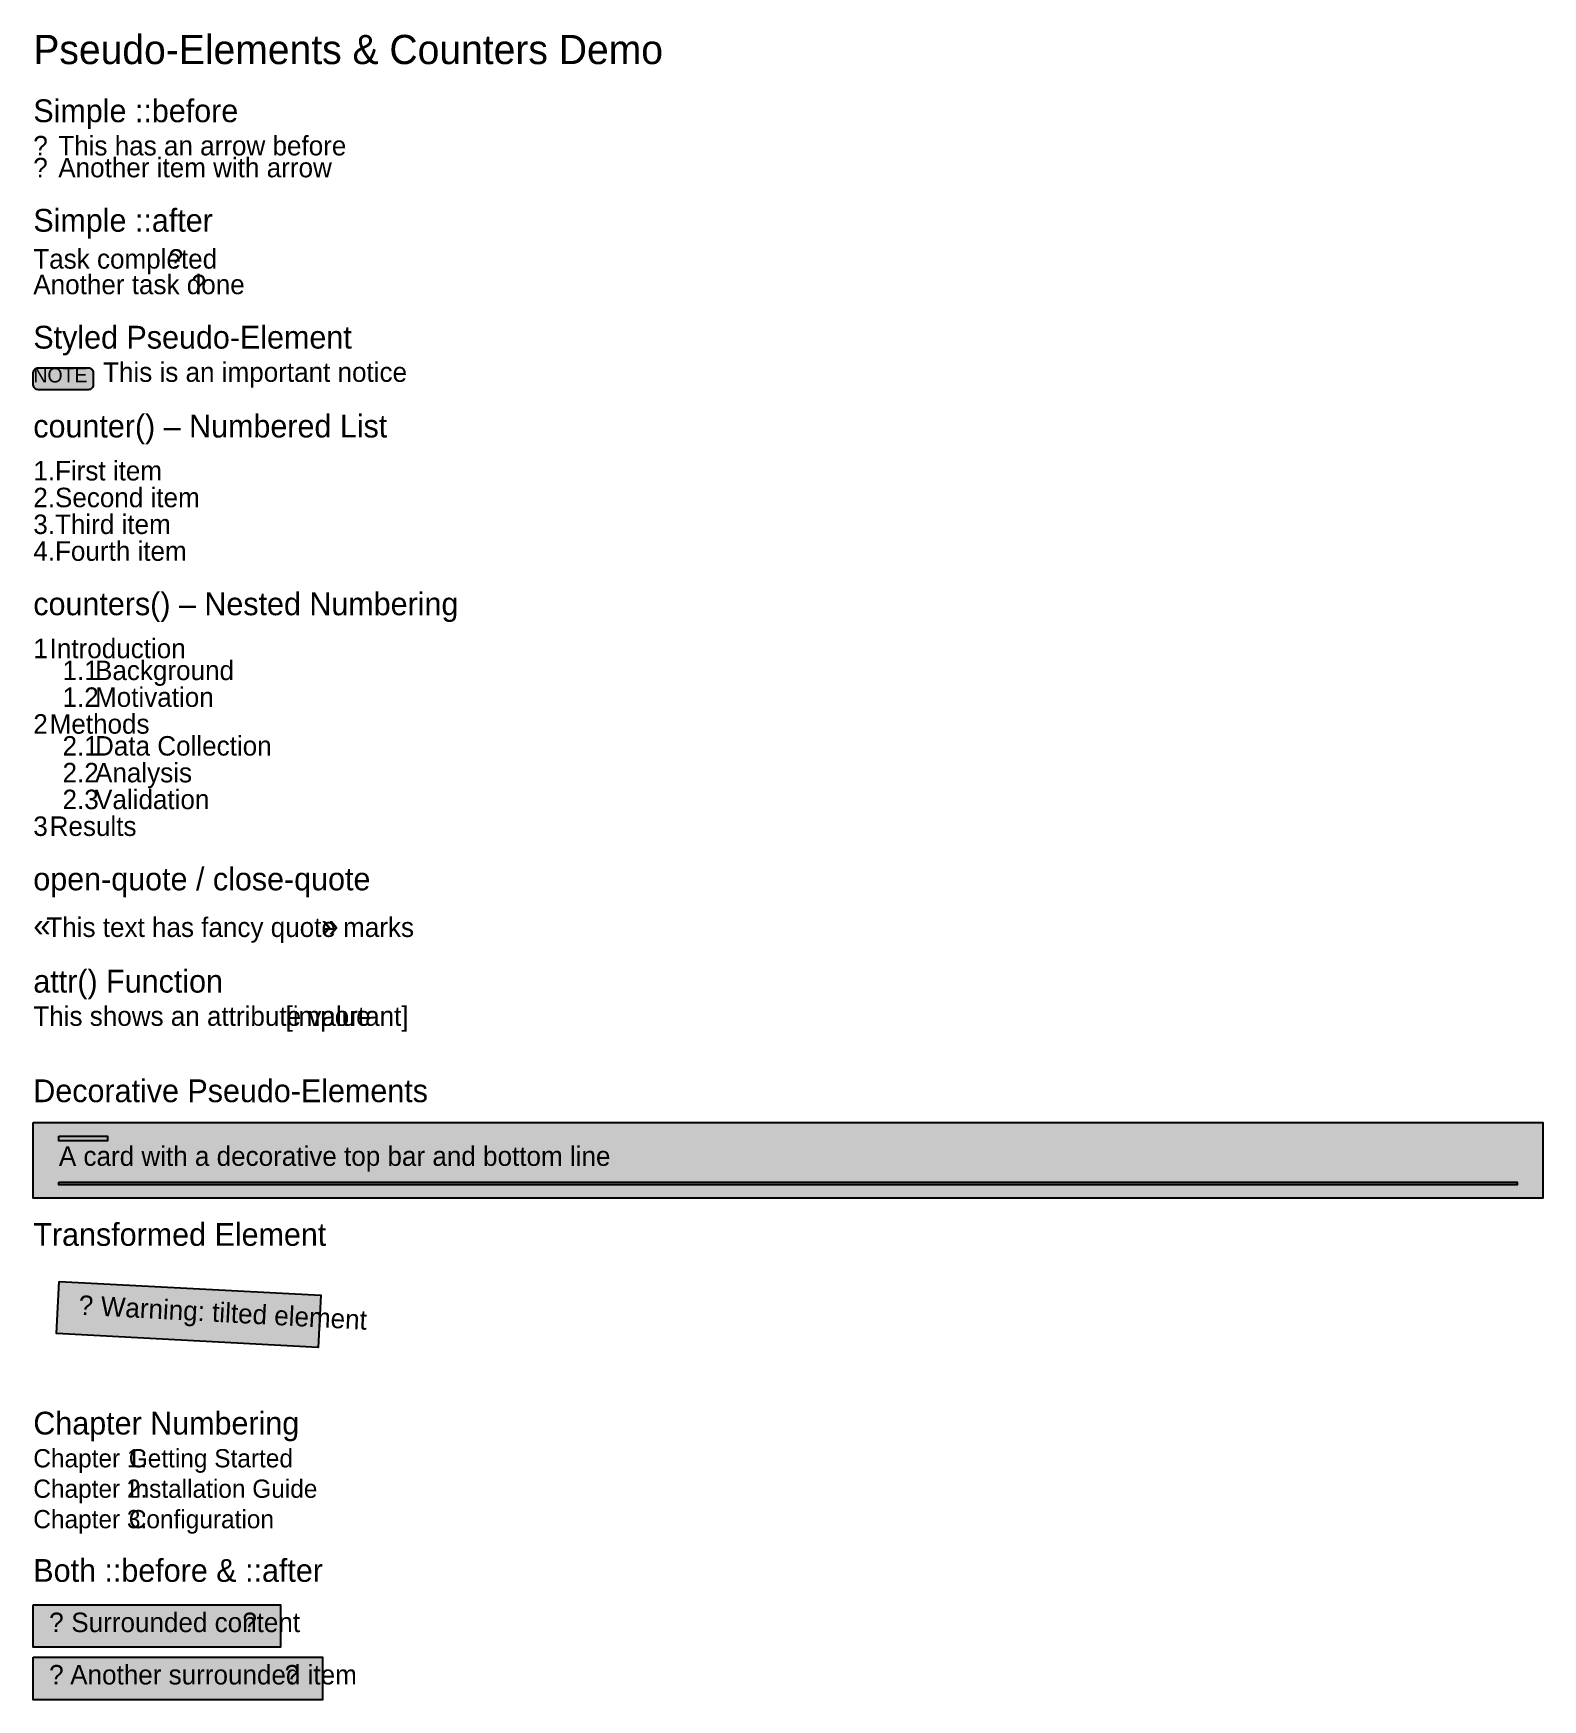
# Model space of a CAD drawing. Extents: x 20 to 1260, y 24 to 1393.
import ezdxf

# ---------------------------------------------------------------- set-up
doc = ezdxf.new("R2010")
doc.units = 0

msp = doc.modelspace()

# ---------------------------------------------------------------- hatches: boundary and pattern name
at = {"true_color": 0x3498db}
for points in [[(24, 1118), (65.3, 1118), (65.3, 1118), (66.1, 1117.9), (66.9, 1117.7), (67.6, 1117.3), (68.2, 1116.8), (68.7, 1116.2), (69, 1115.5), (69.3, 1114.8), (69.3, 1114), (69.3, 1104), (69.3, 1104), (69.3, 1103.2), (69, 1102.5), (68.7, 1101.8), (68.2, 1101.2), (67.6, 1100.7), (66.9, 1100.3), (66.1, 1100.1), (65.3, 1100), (24, 1100), (24, 1100), (23.2, 1100.1), (22.5, 1100.3), (21.8, 1100.7), (21.2, 1101.2), (20.7, 1101.8), (20.3, 1102.5), (20.1, 1103.2), (20, 1104), (20, 1114), (20, 1114), (20.1, 1114.8), (20.3, 1115.5), (20.7, 1116.2), (21.2, 1116.8), (21.8, 1117.3), (22.5, 1117.7), (23.2, 1117.9), (24, 1118)], [(41, 449), (1239, 449), (1239, 447), (41, 447)]]:
    msp.add_hatch(color=256, dxfattribs=at).paths.add_polyline_path(points, flags=0)
at = {"true_color": 0xf9f9f9}
msp.add_hatch(color=256, dxfattribs=at).paths.add_polyline_path([(20, 498), (1260, 498), (1260, 436), (20, 436)], flags=0)
at = {"true_color": 0xe74c3c}
msp.add_hatch(color=256, dxfattribs=at).paths.add_polyline_path([(41, 487), (81, 487), (81, 483), (41, 483)], flags=0)
at = {"true_color": 0xfff3cd}
msp.add_hatch(color=256, dxfattribs=at).paths.add_polyline_path([(41.3, 367.6), (256.3, 356.3), (254, 313.4), (39, 324.7)], flags=0)
at = {"true_color": 0xeaf2f8}
for points in [[(20, 102), (223, 102), (223, 67), (20, 67)], [(20, 59), (257.7, 59), (257.7, 24), (20, 24)]]:
    msp.add_hatch(color=256, dxfattribs=at).paths.add_polyline_path(points, flags=0)

# ---------------------------------------------------------------- linework, layer by layer
at = {"true_color": 0x3498db}
for points in [[(24, 1118), (65.3, 1118), (65.3, 1118), (66.1, 1117.9), (66.9, 1117.7), (67.6, 1117.3), (68.2, 1116.8), (68.7, 1116.2), (69, 1115.5), (69.3, 1114.8), (69.3, 1114), (69.3, 1104), (69.3, 1104), (69.3, 1103.2), (69, 1102.5), (68.7, 1101.8), (68.2, 1101.2), (67.6, 1100.7), (66.9, 1100.3), (66.1, 1100.1), (65.3, 1100), (24, 1100), (24, 1100), (23.2, 1100.1), (22.5, 1100.3), (21.8, 1100.7), (21.2, 1101.2), (20.7, 1101.8), (20.3, 1102.5), (20.1, 1103.2), (20, 1104), (20, 1114), (20, 1114), (20.1, 1114.8), (20.3, 1115.5), (20.7, 1116.2), (21.2, 1116.8), (21.8, 1117.3), (22.5, 1117.7), (23.2, 1117.9), (24, 1118)], [(41, 449), (1239, 449), (1239, 447), (41, 447)]]:
    msp.add_lwpolyline(points, close=True, dxfattribs=at)
at = {"true_color": 0xdddddd}
msp.add_lwpolyline([(20, 498), (1260, 498), (1260, 436), (20, 436)], close=True, dxfattribs=at)
at = {"true_color": 0xe74c3c}
msp.add_lwpolyline([(41, 487), (81, 487), (81, 483), (41, 483)], close=True, dxfattribs=at)
at = {"true_color": 0xffc107}
msp.add_lwpolyline([(41.3, 367.6), (256.3, 356.3), (254, 313.4), (39, 324.7)], close=True, dxfattribs=at)
at = {"true_color": 0xaed6f1}
for points in [[(20, 102), (223, 102), (223, 67), (20, 67)], [(20, 59), (257.7, 59), (257.7, 24), (20, 24)]]:
    msp.add_lwpolyline(points, close=True, dxfattribs=at)

# ---------------------------------------------------------------- texts
at = {"true_color": 0x000000}
for s, height, p in [('Pseudo-Elements & Counters Demo', 24, (20, 1367.5)), ('Simple ::before', 18.72, (20, 1319.8)), ('This has an arrow before', 16, (40.5, 1292.5)), ('Another item with arrow', 16, (40.5, 1274.5)), ('Simple ::after', 18.72, (20, 1229.8)), ('Task completed', 16, (20, 1199.5)), ('Another task done', 16, (20, 1178.5)), ('Styled Pseudo-Element', 18.72, (20, 1133.8)), ('This is an important notice', 16, (77.3, 1106.5)), ('counter() – Numbered List', 18.72, (20, 1060.8)), ('First item', 16, (37.8, 1025.5)), ('Second item', 16, (37.8, 1003.5)), ('Third item', 16, (37.8, 981.5)), ('Fourth item', 16, (37.8, 959.5)), ('counters() – Nested Numbering', 18.72, (20, 914.8)), ('Introduction', 16, (33.4, 879.5)), ('Background', 16, (70.7, 861.5)), ('Motivation', 16, (70.7, 839.5)), ('Methods', 16, (33.4, 817.5)), ('Data Collection', 16, (70.7, 799.5)), ('Analysis', 16, (70.7, 777.5)), ('Validation', 16, (70.7, 755.5)), ('Results', 16, (33.4, 733.5)), ('open-quote / close-quote', 18.72, (20, 688.8)), ('This text has fancy quote marks', 16, (30.7, 650.5)), ('attr() Function', 18.72, (20, 604.8)), ('This shows an attribute value', 16, (20, 577.5)), ('Decorative Pseudo-Elements', 18.72, (20, 514.8)), ('A card with a decorative top bar and bottom line', 16, (41, 462.5)), ('Transformed Element', 18.72, (20, 396.8)), ('Chapter Numbering', 18.72, (20, 241.8)), ('Getting Started', 15, (98.4, 214.8)), ('Installation Guide', 15, (98.4, 189.8)), ('Configuration', 15, (98.4, 164.8)), ('Both ::before & ::after', 18.72, (20, 120.8)), ('Surrounded content', 16, (51.2, 79.5)), ('Another surrounded item', 16, (50.3, 36.5))]:
    msp.add_text(s, height=height, dxfattribs=at).set_placement(p)
at = {"true_color": 0xe74c3c}
for p in [(20, 1292.5), (20, 1274.5)]:
    msp.add_text('?', height=16, dxfattribs=at).set_placement(p)
at = {"true_color": 0x27ae60}
for p in [(131.2, 1199.5), (149.9, 1178.5)]:
    msp.add_text('?', height=16, dxfattribs=at).set_placement(p)
at = {"true_color": 0xffffff}
msp.add_text('NOTE', height=12, dxfattribs=at).set_placement((20, 1106))
at = {"true_color": 0x2c3e50}
for s, p in [('1.', (20, 1025.5)), ('2.', (20, 1003.5)), ('3.', (20, 981.5)), ('4.', (20, 959.5))]:
    msp.add_text(s, height=16, dxfattribs=at).set_placement(p)
at = {"true_color": 0x8e44ad}
for s, p in [('1', (20, 879.5)), ('1.1', (44, 861.5)), ('1.2', (44, 839.5)), ('2', (20, 817.5)), ('2.1', (44, 799.5)), ('2.2', (44, 777.5)), ('2.3', (44, 755.5)), ('3', (20, 733.5))]:
    msp.add_text(s, height=16, dxfattribs=at).set_placement(p)
at = {"true_color": 0xe67e22}
for s, p in [('«', (20, 650.7)), ('»', (256.6, 650.7))]:
    msp.add_text(s, height=19.2, dxfattribs=at).set_placement(p)
at = {"true_color": 0x7f8c8d}
msp.add_text('[important]', height=16, dxfattribs=at).set_placement((227.2, 577.5))
at = {"true_color": 0x856404}
msp.add_text('?', height=16, rotation=-3.0001, dxfattribs=at).set_placement((56.9, 340.3))
at = {"true_color": 0x000000}
msp.add_text('Warning: tilted element', height=16, rotation=-3, dxfattribs=at).set_placement((75.1, 339.3))
at = {"true_color": 0x1a5276}
for s, p in [('Chapter 1:', (20, 214.8)), ('Chapter 2:', (20, 189.8)), ('Chapter 3:', (20, 164.8))]:
    msp.add_text(s, height=15, dxfattribs=at).set_placement(p)
at = {"true_color": 0x2980b9}
for p in [(33, 79.5), (191.8, 79.5), (33, 36.5), (226.5, 36.5)]:
    msp.add_text('?', height=16, dxfattribs=at).set_placement(p)

doc.saveas('drawing.dxf')
